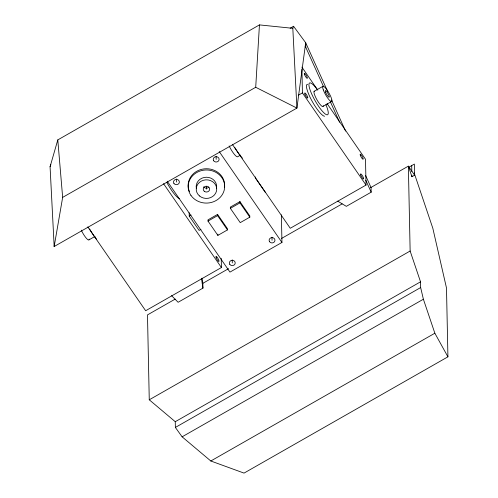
<?xml version="1.0" encoding="UTF-8"?>
<svg xmlns="http://www.w3.org/2000/svg" width="498" height="498" viewBox="0 0 498 498"><rect width="100%" height="100%" fill="white"/><g stroke="black" fill="none" stroke-linecap="round" stroke-linejoin="round"><path stroke-width="0.75" d="M323.644 86.882L305.778 47.304L305.685 42.741L296.914 108.085L54.17 246.516L62.655 197.376L255.711 87.275L259.446 24.9L292.812 28.318L293.559 26.27L305.685 42.741L327.696 91.508M54.481 244.207L54.17 246.516L50.074 166.749L57.793 139.901L259.446 24.9M50.074 166.749L50.815 164.701M290.185 28.193L293.559 26.27M298.395 95.193L302.423 92.902L301.925 69.371M314.082 91.377L322.772 86.415M89.074 239.806L95.093 236.369M323.121 106.329L331.817 101.374M240.522 155.102L237.913 156.59A10.253 2.216 60.3 0 1 229.13 145.926M200.962 229.341L199.1 230.406L189.234 216.113L191.095 215.055M217.57 214.395L207.983 219.855L208.015 221.093L217.875 235.38L227.462 229.914L227.43 228.682L217.57 214.395L217.595 215.628L227.462 229.914M239.93 201.64L230.344 207.106L230.369 208.338L240.235 222.631L249.815 217.165L249.791 215.933L239.93 201.64L239.955 202.873L249.815 217.165M208.015 221.093L217.595 215.628M230.369 208.338L239.955 202.873M221.23 258.425L221.423 267.532L145.653 310.74L87.779 226.901M327.062 103.572L365.495 159.254L366.036 185.057L290.266 228.271L232.392 144.432M175.196 299.099L147.483 314.904L149.263 399.794L175.259 421.7L175.377 427.44L182.112 436.821L210.81 460.999L244.039 473.1L447.926 356.823L446.488 287.975L432.818 228.24L414.18 172.968M202.232 283.679L228.588 268.652M281.302 238.586L342.132 203.9M370.518 187.709L408.366 166.127L414.61 175.172L411.927 176.697L408.366 166.127L410.14 251.023L420.53 281.824L420.648 287.564L423.387 299.223L434.854 333.224L447.926 356.823M408.329 167.521L414.373 164.072L414.61 175.172M281.376 214.825L281.955 242.451L229.958 272.107L167.222 181.228M202.032 278.177L202.86 283.555L202.954 288.112L178.116 302.28L171.567 295.638M365.65 175.607L371.072 187.621L371.172 192.184L346.328 206.353L337.719 201.124M149.263 399.794L410.14 251.023M175.259 421.7L420.53 281.824M175.377 427.44L420.648 287.564M182.112 436.821L423.387 299.223M210.81 460.999L434.854 333.224M255.711 87.275L296.914 108.085L292.812 28.318M305.187 46.445L305.778 47.304M301.881 67.093L317.786 90.132M302.423 92.902L366.036 185.057M265.459 192.558L255.592 178.272L255.567 176.915M219.22 151.579L281.955 242.451M163.549 183.694L221.423 267.532M331.519 99.986L345.556 131.08M330.342 101.723L339.592 122.215M365.75 180.17L371.172 192.184M201.541 278.899L202.954 288.112M57.793 139.901L62.655 197.376M411.697 165.604L411.821 171.517M411.896 175.221L411.927 176.697M271.97 237.21L272.039 240.279M232.224 259.875L232.292 262.944M217.85 234.147L217.875 235.38M216.113 156.291L216.176 159.36M206.415 186.538L206.471 189.122M189.165 212.721L189.234 216.113M176.367 178.956L176.429 182.025M179.529 198.627A18.258 3.947 60.3 0 1 166.805 182.393M96.4 239.021A18.258 3.947 60.3 0 1 89.584 228.912M89.21 239.077A8.796 1.899 60.3 0 1 86.409 238.33A8.796 1.899 60.3 0 1 81.311 230.176M189.477 191.593A18.258 16.559 -1.2 0 1 204.136 168.878A18.258 16.559 -1.2 0 1 224.474 187.516M208.743 187.285A3.225 2.92 -1.2 0 1 203.657 186.862M196.436 188.705A10.253 9.3 -1.2 0 1 206.396 177.238A10.253 9.3 -1.2 0 1 216.406 188.593M324.572 116.246A18.258 3.947 60.3 0 1 311.418 99.924A18.258 3.947 60.3 0 1 307.658 84.293M325.916 104.673A18.258 3.947 60.3 0 1 323.364 112.299A18.258 3.947 60.3 0 1 309.407 87.748A18.258 3.947 60.3 0 1 317.45 89.777M323.258 105.601A8.796 1.899 60.3 0 1 317.469 100.683A8.796 1.899 60.3 0 1 314.524 91.159M242.408 158.121A18.258 3.947 60.3 0 1 234.938 147.732M216.151 257.584A2.932 0.635 60.3 0 0 218.84 261.475A2.932 0.635 60.3 0 0 217.458 257.684A2.932 0.635 60.3 0 0 216.151 257.584M229.802 264.363A2.932 2.658 -1.2 0 0 234.875 264.183A2.932 2.658 -1.2 0 0 232.186 260.292A2.932 2.658 -1.2 0 0 229.802 264.363M269.555 241.692A2.932 2.658 -1.2 0 0 274.622 241.518A2.932 2.658 -1.2 0 0 271.933 237.621A2.932 2.658 -1.2 0 0 269.555 241.692M173.945 183.445A2.932 2.658 -1.2 0 0 179.019 183.264A2.932 2.658 -1.2 0 0 176.329 179.373A2.932 2.658 -1.2 0 0 173.945 183.445M213.692 160.773A2.932 2.658 -1.2 0 0 218.765 160.599A2.932 2.658 -1.2 0 0 216.076 156.702A2.932 2.658 -1.2 0 0 213.692 160.773M204.273 191.269A3.225 2.92 -1.2 0 0 209.608 189.769A3.225 2.92 -1.2 0 0 205.531 186.333A3.225 2.92 -1.2 0 0 204.273 191.269M199.48 195.951A10.253 9.3 -1.2 0 0 216.456 191.182A10.253 9.3 -1.2 0 0 203.477 180.245A10.253 9.3 -1.2 0 0 199.48 195.951M190.933 195.365A18.258 16.559 -1.2 0 0 222.531 194.251A18.258 16.559 -1.2 0 0 205.78 169.986A18.258 16.559 -1.2 0 0 190.933 195.365M360.353 155.382A2.932 0.635 60.3 0 0 363.042 159.279A2.932 0.635 60.3 0 0 361.654 155.482A2.932 0.635 60.3 0 0 360.353 155.382M304.496 74.463A2.932 0.635 60.3 0 0 307.179 78.36A2.932 0.635 60.3 0 0 305.797 74.563A2.932 0.635 60.3 0 0 304.496 74.463M304.907 94.197A2.932 0.635 60.3 0 0 307.596 98.087A2.932 0.635 60.3 0 0 306.214 94.29A2.932 0.635 60.3 0 0 304.907 94.197M360.764 175.115A2.932 0.635 60.3 0 0 363.453 179.006A2.932 0.635 60.3 0 0 362.071 175.209A2.932 0.635 60.3 0 0 360.764 175.115M323.302 89.901A8.796 1.899 60.3 0 0 331.369 101.592A8.796 1.899 60.3 0 0 327.217 90.194A8.796 1.899 60.3 0 0 323.302 89.901M325.568 92.167A3.81 0.822 60.3 0 0 329.06 97.228A3.81 0.822 60.3 0 0 327.261 92.292A3.81 0.822 60.3 0 0 325.568 92.167"/></g></svg>
